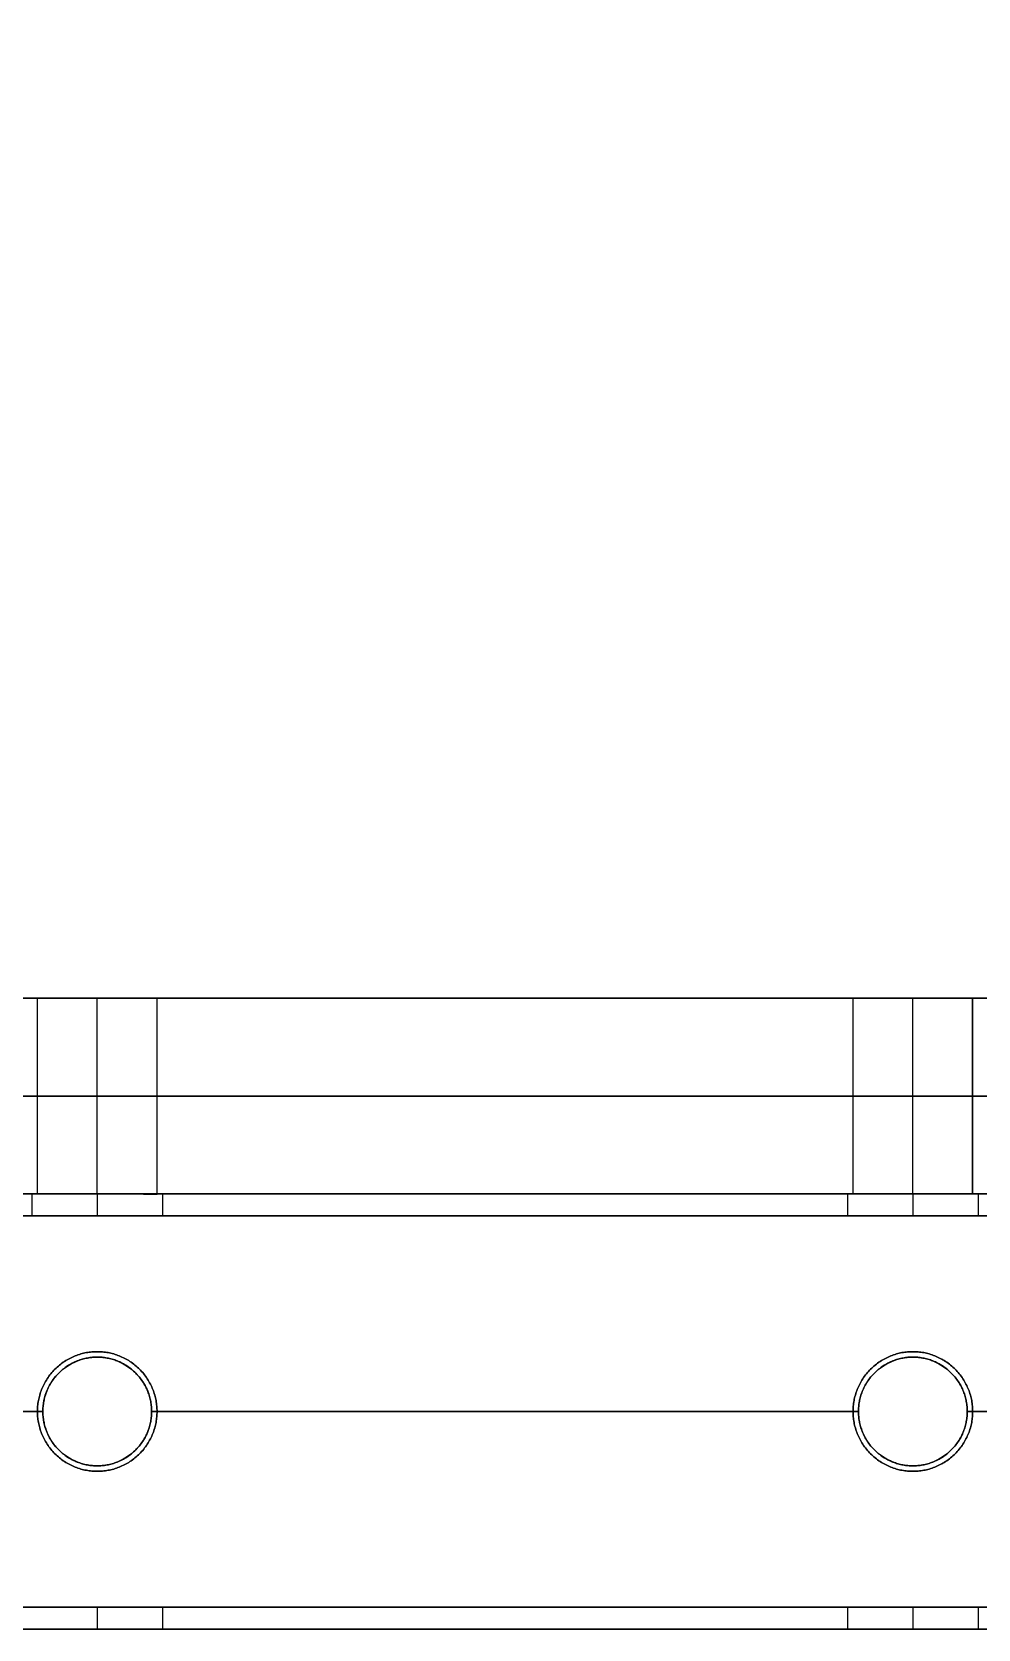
# Model space of a CAD drawing. Header units: millimetres. Extents: x -6529 to 809, y -8611 to 207.
# Drawn here: x 632.5 to 719.5, y -8611 to -8464.2 of the extents above; entities that cross this region are included whole.
import ezdxf

# ---------------------------------------------------------------- set-up
doc = ezdxf.new("R2010")
doc.units = ezdxf.units.MM
doc.header["$MEASUREMENT"] = 0
doc.layers.add('platen', color=7, linetype='Continuous', true_color=0x007f00)
doc.layers.add('staal', color=5, linetype='Continuous', true_color=0x0000ff)

# ---------------------------------------------------------------- blocks, each defined once
blk = doc.blocks.new('plaat base')
at = {"layer": 'platen'}
for p, q in [((58, -600), (1258, -600)), ((58, -600, 18), (1258, -600, 18)), ((95.5, -1232.5), (95.5, -1232.5, 18)), ((170.5, -1232.5), (170.5, -1232.5, 18)), ((90, -1238), (90, -1238, 18)), ((101, -1238), (101, -1238, 18)), ((165, -1238), (165, -1238, 18)), ((176, -1238), (176, -1238, 18)), ((95.5, -1243.5), (95.5, -1243.5, 18)), ((170.5, -1243.5), (170.5, -1243.5, 18))]:
    blk.add_line(p, q, dxfattribs=at)
for points in [[(358, 0), (179, 0), (0, 0)], [(358, 0, 18), (179, 0, 18), (0, 0, 18)], [(358, 0, 9), (179, 0, 9), (0, 0, 9)], [(958, -1200), (1137, -1200), (1316, -1200)], [(958, -1200, 18), (1137, -1200, 18), (1316, -1200, 18)], [(958, -1200, 9), (1137, -1200, 9), (1316, -1200, 9)], [(58, -1258), (208, -1258), (358, -1258)], [(58, -1258, 18), (208, -1258, 18), (358, -1258, 18)], [(58, -1258, 9), (208, -1258, 9), (358, -1258, 9)]]:
    blk.add_open_spline(points, degree=2, dxfattribs=at)
for points in [[(95.5, -1243.5), (90, -1243.5), (90, -1238), (90, -1232.5), (95.5, -1232.5), (101, -1232.5), (101, -1238), (101, -1243.5), (95.5, -1243.5)], [(95.5, -1243.5, 18), (90, -1243.5, 18), (90, -1238, 18), (90, -1232.5, 18), (95.5, -1232.5, 18), (101, -1232.5, 18), (101, -1238, 18), (101, -1243.5, 18), (95.5, -1243.5, 18)], [(170.5, -1243.5), (165, -1243.5), (165, -1238), (165, -1232.5), (170.5, -1232.5), (176, -1232.5), (176, -1238), (176, -1243.5), (170.5, -1243.5)], [(170.5, -1243.5, 18), (165, -1243.5, 18), (165, -1238, 18), (165, -1232.5, 18), (170.5, -1232.5, 18), (176, -1232.5, 18), (176, -1238, 18), (176, -1243.5, 18), (170.5, -1243.5, 18)]]:
    blk.add_rational_spline(points, [1, 0.707106781187, 1, 0.707106781187, 1, 0.707106781187, 1, 0.707106781187, 1], degree=2, knots=[-31.415927, -31.415927, -31.415927, -23.561945, -23.561945, -15.707963, -15.707963, -7.853982, -7.853982, 0, 0, 0], dxfattribs=at)
blk = doc.blocks.new('plaat laag')
at = {"layer": 'platen'}
for p, q in [((-3.77, -1139.99, -38), (14.23, -1140.05, -38)), ((-3.79, -1145.49, -43.5), (14.21, -1145.55, -43.5)), ((-3.79, -1145.49, -32.5), (14.21, -1145.55, -32.5)), ((-3.81, -1150.99, -38), (14.19, -1151.05, -38)), ((-4.02, -1214.99, -38), (13.98, -1215.05, -38)), ((-4.03, -1220.49, -43.5), (13.96, -1220.55, -43.5)), ((-4.03, -1220.49, -32.5), (13.96, -1220.55, -32.5)), ((-4.05, -1225.99, -38), (13.95, -1226.05, -38))]:
    blk.add_line(p, q, dxfattribs=at)
for points in [[(-0.19, -58, 300), (-2.18, -658, 300), (-4.16, -1257.99, 300)], [(17.81, -58.06, 300), (15.82, -658.06, 300), (13.84, -1258.05, 300)], [(-3.17, -957.99, 600), (-3.76, -1136.99, 600), (-4.35, -1315.99, 600)], [(-4.16, -1257.99, -58), (-3.66, -1107.99, -58), (-3.17, -957.99, -58)], [(5.83, -958.02, 600), (5.24, -1137.02, 600), (4.65, -1316.02, 600)], [(4.84, -1258.02, -58), (5.34, -1108.02, -58), (5.83, -958.02, -58)], [(14.83, -958.05, 600), (14.24, -1137.05, 600), (13.65, -1316.05, 600)], [(13.84, -1258.05, -58), (14.34, -1108.05, -58), (14.83, -958.05, -58)]]:
    blk.add_open_spline(points, degree=2, dxfattribs=at)
for points in [[(-3.79, -1145.49, -43.5), (-3.81, -1150.99, -43.5), (-3.81, -1150.99, -38), (-3.81, -1150.99, -32.5), (-3.79, -1145.49, -32.5), (-3.77, -1139.99, -32.5), (-3.77, -1139.99, -38), (-3.77, -1139.99, -43.5), (-3.79, -1145.49, -43.5)], [(14.21, -1145.55, -43.5), (14.19, -1151.05, -43.5), (14.19, -1151.05, -38), (14.19, -1151.05, -32.5), (14.21, -1145.55, -32.5), (14.23, -1140.05, -32.5), (14.23, -1140.05, -38), (14.23, -1140.05, -43.5), (14.21, -1145.55, -43.5)], [(-4.03, -1220.49, -43.5), (-4.05, -1225.99, -43.5), (-4.05, -1225.99, -38), (-4.05, -1225.99, -32.5), (-4.03, -1220.49, -32.5), (-4.02, -1214.99, -32.5), (-4.02, -1214.99, -38), (-4.02, -1214.99, -43.5), (-4.03, -1220.49, -43.5)], [(13.96, -1220.55, -43.5), (13.95, -1226.05, -43.5), (13.95, -1226.05, -38), (13.95, -1226.05, -32.5), (13.96, -1220.55, -32.5), (13.98, -1215.05, -32.5), (13.98, -1215.05, -38), (13.98, -1215.05, -43.5), (13.96, -1220.55, -43.5)]]:
    blk.add_rational_spline(points, [1, 0.707106781187, 1, 0.707106781187, 1, 0.707106781187, 1, 0.707106781187, 1], degree=2, knots=[-31.415927, -31.415927, -31.415927, -23.561945, -23.561945, -15.707963, -15.707963, -7.853982, -7.853982, 0, 0, 0], dxfattribs=at)
blk = doc.blocks.new('top plaat')
at = {"layer": 'platen'}
for p, q in [((1145.5, -1250.5), (1145.5, -1250.5, 18)), ((1220.5, -1250.5), (1220.5, -1250.5, 18)), ((1140, -1256), (1140, -1256, 18)), ((1151, -1256), (1151, -1256, 18)), ((1215, -1256), (1215, -1256, 18)), ((1226, -1256), (1226, -1256, 18)), ((1145.5, -1261.5), (1145.5, -1261.5, 18)), ((1220.5, -1261.5), (1220.5, -1261.5, 18))]:
    blk.add_line(p, q, dxfattribs=at)
for points, knots in [([(1145.5, -1261.5), (1140, -1261.5), (1140, -1256), (1140, -1250.5), (1145.5, -1250.5), (1151, -1250.5), (1151, -1256), (1151, -1261.5), (1145.5, -1261.5)], [-31.415927, -31.415927, -31.415927, -23.561945, -23.561945, -15.707963, -15.707963, -7.853982, -7.853982, 0, 0, 0]), ([(1145.5, -1261.5, 18), (1140, -1261.5, 18), (1140, -1256, 18), (1140, -1250.5, 18), (1145.5, -1250.5, 18), (1151, -1250.5, 18), (1151, -1256, 18), (1151, -1261.5, 18), (1145.5, -1261.5, 18)], [-31.415927, -31.415927, -31.415927, -23.561945, -23.561945, -15.707963, -15.707963, -7.853982, -7.853982, 0, 0, 0]), ([(1145.5, -1261.5, 9), (1151, -1261.5, 9), (1151, -1256, 9), (1151, -1250.5, 9), (1145.5, -1250.5, 9), (1140, -1250.5, 9), (1140, -1256, 9), (1140, -1261.5, 9), (1145.5, -1261.5, 9)], [0, 0, 0, 7.853982, 7.853982, 15.707963, 15.707963, 23.561945, 23.561945, 31.415927, 31.415927, 31.415927]), ([(1220.5, -1261.5), (1215, -1261.5), (1215, -1256), (1215, -1250.5), (1220.5, -1250.5), (1226, -1250.5), (1226, -1256), (1226, -1261.5), (1220.5, -1261.5)], [-31.415927, -31.415927, -31.415927, -23.561945, -23.561945, -15.707963, -15.707963, -7.853982, -7.853982, 0, 0, 0]), ([(1220.5, -1261.5, 18), (1215, -1261.5, 18), (1215, -1256, 18), (1215, -1250.5, 18), (1220.5, -1250.5, 18), (1226, -1250.5, 18), (1226, -1256, 18), (1226, -1261.5, 18), (1220.5, -1261.5, 18)], [-31.415927, -31.415927, -31.415927, -23.561945, -23.561945, -15.707963, -15.707963, -7.853982, -7.853982, 0, 0, 0]), ([(1220.5, -1261.5, 9), (1226, -1261.5, 9), (1226, -1256, 9), (1226, -1250.5, 9), (1220.5, -1250.5, 9), (1215, -1250.5, 9), (1215, -1256, 9), (1215, -1261.5, 9), (1220.5, -1261.5, 9)], [0, 0, 0, 7.853982, 7.853982, 15.707963, 15.707963, 23.561945, 23.561945, 31.415927, 31.415927, 31.415927])]:
    blk.add_rational_spline(points, [1, 0.707106781187, 1, 0.707106781187, 1, 0.707106781187, 1, 0.707106781187, 1], degree=2, knots=knots, dxfattribs=at)
for points in [[(40, -1276), (349, -1276), (658, -1276), (967, -1276), (1276, -1276)], [(40, -1276, 18), (349, -1276, 18), (658, -1276, 18), (967, -1276, 18), (1276, -1276, 18)], [(40, -1276, 9), (349, -1276, 9), (658, -1276, 9), (967, -1276, 9), (1276, -1276, 9)]]:
    blk.add_open_spline(points, degree=2, knots=[5973.638309, 5973.638309, 5973.638309, 6592.931454, 6592.931454, 7212.2246, 7212.2246, 7212.2246], dxfattribs=at)

msp = doc.modelspace()

# ---------------------------------------------------------------- linework, layer by layer
at = {"layer": 'staal'}
for p, q in [((632.53, -8571, 1972), (632.53, -8573, 1972)), ((638.53, -8571, 1978), (638.53, -8573, 1978)), ((638.53, -8571, 1966), (638.53, -8573, 1966)), ((638.53, -8571, 26), (638.53, -8573, 26)), ((638.53, -8571, 14), (638.53, -8573, 14)), ((638.53, -8571, 702), (638.53, -8573, 702)), ((638.53, -8571, 690), (638.53, -8573, 690)), ((644.53, -8571, 1972), (644.53, -8573, 1972)), ((644.53, -8571, 20), (644.53, -8573, 20)), ((644.53, -8571, 696), (644.53, -8573, 696)), ((707.53, -8571, 1972), (707.53, -8573, 1972)), ((707.53, -8571, 20), (707.53, -8573, 20)), ((707.53, -8571, 696), (707.53, -8573, 696)), ((713.53, -8571, 1978), (713.53, -8573, 1978)), ((713.53, -8571, 1966), (713.53, -8573, 1966)), ((713.53, -8571, 26), (713.53, -8573, 26)), ((713.53, -8571, 14), (713.53, -8573, 14)), ((713.53, -8571, 702), (713.53, -8573, 702)), ((713.53, -8571, 690), (713.53, -8573, 690)), ((719.53, -8571, 20), (719.53, -8573, 20)), ((719.53, -8571, 696), (719.53, -8573, 696)), ((638.53, -8586, 1952), (638.53, -8586, 1954)), ((638.53, -8586, 1990), (638.53, -8586, 1992)), ((638.53, -8586), (638.53, -8586, 2)), ((638.53, -8586, 38), (638.53, -8586, 40)), ((638.53, -8586, 676), (638.53, -8586, 678)), ((638.53, -8586, 714), (638.53, -8586, 716)), ((713.53, -8586, 1952), (713.53, -8586, 1954)), ((713.53, -8586, 1990), (713.53, -8586, 1992)), ((713.53, -8586), (713.53, -8586, 2)), ((713.53, -8586, 38), (713.53, -8586, 40)), ((713.53, -8586, 676), (713.53, -8586, 678)), ((713.53, -8586, 714), (713.53, -8586, 716)), ((633.53, -8591, 1990), (633.53, -8591, 1992)), ((633.53, -8591, 1952), (633.53, -8591, 1954)), ((633.53, -8591, 38), (633.53, -8591, 40)), ((633.53, -8591), (633.53, -8591, 2)), ((633.53, -8591, 714), (633.53, -8591, 716)), ((633.53, -8591, 676), (633.53, -8591, 678)), ((643.53, -8591, 1990), (643.53, -8591, 1992)), ((643.53, -8591, 1952), (643.53, -8591, 1954)), ((643.53, -8591, 38), (643.53, -8591, 40)), ((643.53, -8591), (643.53, -8591, 2)), ((643.53, -8591, 714), (643.53, -8591, 716)), ((643.53, -8591, 676), (643.53, -8591, 678)), ((708.53, -8591, 1990), (708.53, -8591, 1992)), ((708.53, -8591, 1952), (708.53, -8591, 1954)), ((708.53, -8591, 38), (708.53, -8591, 40)), ((708.53, -8591), (708.53, -8591, 2)), ((708.53, -8591, 714), (708.53, -8591, 716)), ((708.53, -8591, 676), (708.53, -8591, 678)), ((718.53, -8591, 1990), (718.53, -8591, 1992)), ((718.53, -8591, 1952), (718.53, -8591, 1954)), ((718.53, -8591, 38), (718.53, -8591, 40)), ((718.53, -8591), (718.53, -8591, 2)), ((718.53, -8591, 714), (718.53, -8591, 716)), ((718.53, -8591, 676), (718.53, -8591, 678)), ((638.53, -8596, 1990), (638.53, -8596, 1992)), ((638.53, -8596, 1952), (638.53, -8596, 1954)), ((638.53, -8596, 38), (638.53, -8596, 40)), ((638.53, -8596), (638.53, -8596, 2)), ((638.53, -8596, 714), (638.53, -8596, 716)), ((638.53, -8596, 676), (638.53, -8596, 678)), ((713.53, -8596, 1990), (713.53, -8596, 1992)), ((713.53, -8596, 1952), (713.53, -8596, 1954)), ((713.53, -8596, 38), (713.53, -8596, 40)), ((713.53, -8596), (713.53, -8596, 2)), ((713.53, -8596, 714), (713.53, -8596, 716)), ((713.53, -8596, 676), (713.53, -8596, 678)), ((638.53, -8609, 1978), (638.53, -8611, 1978)), ((638.53, -8609, 1966), (638.53, -8611, 1966)), ((638.53, -8609, 26), (638.53, -8611, 26)), ((638.53, -8609, 14), (638.53, -8611, 14)), ((638.53, -8609, 702), (638.53, -8611, 702)), ((638.53, -8609, 690), (638.53, -8611, 690)), ((644.53, -8609, 1972), (644.53, -8611, 1972)), ((644.53, -8609, 20), (644.53, -8611, 20)), ((644.53, -8609, 696), (644.53, -8611, 696)), ((707.53, -8609, 1972), (707.53, -8611, 1972)), ((707.53, -8609, 20), (707.53, -8611, 20)), ((707.53, -8609, 696), (707.53, -8611, 696)), ((713.53, -8609, 1978), (713.53, -8611, 1978)), ((713.53, -8609, 1966), (713.53, -8611, 1966)), ((713.53, -8609, 26), (713.53, -8611, 26)), ((713.53, -8609, 14), (713.53, -8611, 14)), ((713.53, -8609, 702), (713.53, -8611, 702)), ((713.53, -8609, 690), (713.53, -8611, 690)), ((719.53, -8609, 1972), (719.53, -8611, 1972)), ((719.53, -8609, 20), (719.53, -8611, 20)), ((719.53, -8609, 696), (719.53, -8611, 696))]:
    msp.add_line(p, q, dxfattribs=at)
for points in [[(-506.97, -7295), (809.03, -7295), (809.03, -8611), (-506.97, -8611)], [(-466.97, -7335), (769.03, -7335), (769.03, -8571), (-466.97, -8571)]]:
    msp.add_lwpolyline(points, close=True, dxfattribs=at)
for centre in [(638.53, -8591, 1952), (638.53, -8591, 1991), (638.53, -8591, 1953), (638.53, -8591), (638.53, -8591, 39), (638.53, -8591, 1), (638.53, -8591, 676), (638.53, -8591, 715), (638.53, -8591, 677), (713.53, -8591, 1952), (713.53, -8591, 1991), (713.53, -8591, 1953), (713.53, -8591), (713.53, -8591, 39), (713.53, -8591, 1), (713.53, -8591, 676), (713.53, -8591, 715), (713.53, -8591, 677)]:
    msp.add_circle(centre, 5, dxfattribs=at)
for points in [[(-466.97, -8571, 1952), (151.03, -8571, 1952), (769.03, -8571, 1952)], [(-466.97, -8571, 1992), (151.03, -8571, 1992), (769.03, -8571, 1992)], [(769.03, -8571), (151.03, -8571), (-466.97, -8571)], [(769.03, -8571, 40), (151.03, -8571, 40), (-466.97, -8571, 40)], [(-466.97, -8571, 676), (151.03, -8571, 676), (769.03, -8571, 676)], [(-466.97, -8571, 716), (151.03, -8571, 716), (769.03, -8571, 716)], [(569.53, -8571, 1972), (601.03, -8571, 1972), (632.53, -8571, 1972)], [(644.53, -8571, 1972), (676.03, -8571, 1972), (707.53, -8571, 1972)], [(707.53, -8571, 20), (676.03, -8571, 20), (644.53, -8571, 20)], [(644.53, -8571, 696), (676.03, -8571, 696), (707.53, -8571, 696)], [(769.03, -8571, 20), (744.28, -8571, 20), (719.53, -8571, 20)], [(719.53, -8571, 696), (744.28, -8571, 696), (769.03, -8571, 696)], [(-468.97, -8573, 1990), (151.03, -8573, 1990), (771.03, -8573, 1990)], [(-468.97, -8573, 1954), (151.03, -8573, 1954), (771.03, -8573, 1954)], [(771.03, -8573, 38), (151.03, -8573, 38), (-468.97, -8573, 38)], [(771.03, -8573, 2), (151.03, -8573, 2), (-468.97, -8573, 2)], [(-468.97, -8573, 714), (151.03, -8573, 714), (771.03, -8573, 714)], [(-468.97, -8573, 678), (151.03, -8573, 678), (771.03, -8573, 678)], [(644.53, -8573, 1972), (676.03, -8573, 1972), (707.53, -8573, 1972)], [(707.53, -8573, 20), (676.03, -8573, 20), (644.53, -8573, 20)], [(644.53, -8573, 696), (676.03, -8573, 696), (707.53, -8573, 696)], [(771.03, -8573, 20), (745.28, -8573, 20), (719.53, -8573, 20)], [(719.53, -8573, 696), (745.28, -8573, 696), (771.03, -8573, 696)], [(568.53, -8591, 1992), (601.03, -8591, 1992), (633.53, -8591, 1992)], [(568.53, -8591, 1990), (601.03, -8591, 1990), (633.53, -8591, 1990)], [(568.53, -8591, 1954), (601.03, -8591, 1954), (633.53, -8591, 1954)], [(568.53, -8591, 1952), (601.03, -8591, 1952), (633.53, -8591, 1952)], [(633.53, -8591, 40), (601.03, -8591, 40), (568.53, -8591, 40)], [(633.53, -8591, 38), (601.03, -8591, 38), (568.53, -8591, 38)], [(633.53, -8591, 2), (601.03, -8591, 2), (568.53, -8591, 2)], [(633.53, -8591), (601.03, -8591), (568.53, -8591)], [(568.53, -8591, 716), (601.03, -8591, 716), (633.53, -8591, 716)], [(568.53, -8591, 714), (601.03, -8591, 714), (633.53, -8591, 714)], [(568.53, -8591, 678), (601.03, -8591, 678), (633.53, -8591, 678)], [(568.53, -8591, 676), (601.03, -8591, 676), (633.53, -8591, 676)], [(643.53, -8591, 1992), (676.03, -8591, 1992), (708.53, -8591, 1992)], [(643.53, -8591, 1990), (676.03, -8591, 1990), (708.53, -8591, 1990)], [(643.53, -8591, 1954), (676.03, -8591, 1954), (708.53, -8591, 1954)], [(643.53, -8591, 1952), (676.03, -8591, 1952), (708.53, -8591, 1952)], [(708.53, -8591, 40), (676.03, -8591, 40), (643.53, -8591, 40)], [(708.53, -8591, 38), (676.03, -8591, 38), (643.53, -8591, 38)], [(708.53, -8591, 2), (676.03, -8591, 2), (643.53, -8591, 2)], [(708.53, -8591), (676.03, -8591), (643.53, -8591)], [(643.53, -8591, 716), (676.03, -8591, 716), (708.53, -8591, 716)], [(643.53, -8591, 714), (676.03, -8591, 714), (708.53, -8591, 714)], [(643.53, -8591, 678), (676.03, -8591, 678), (708.53, -8591, 678)], [(643.53, -8591, 676), (676.03, -8591, 676), (708.53, -8591, 676)], [(718.53, -8591, 1992), (753.78, -8591, 1992), (789.03, -8591, 1992)], [(718.53, -8591, 1990), (753.78, -8591, 1990), (789.03, -8591, 1990)], [(718.53, -8591, 1954), (753.78, -8591, 1954), (789.03, -8591, 1954)], [(718.53, -8591, 1952), (753.78, -8591, 1952), (789.03, -8591, 1952)], [(789.03, -8591, 40), (753.78, -8591, 40), (718.53, -8591, 40)], [(789.03, -8591, 38), (753.78, -8591, 38), (718.53, -8591, 38)], [(789.03, -8591, 2), (753.78, -8591, 2), (718.53, -8591, 2)], [(789.03, -8591), (753.78, -8591), (718.53, -8591)], [(718.53, -8591, 716), (753.78, -8591, 716), (789.03, -8591, 716)], [(718.53, -8591, 714), (753.78, -8591, 714), (789.03, -8591, 714)], [(718.53, -8591, 678), (753.78, -8591, 678), (789.03, -8591, 678)], [(718.53, -8591, 676), (753.78, -8591, 676), (789.03, -8591, 676)], [(-504.97, -8609, 1990), (151.03, -8609, 1990), (807.03, -8609, 1990)], [(-504.97, -8609, 1954), (151.03, -8609, 1954), (807.03, -8609, 1954)], [(807.03, -8609, 38), (151.03, -8609, 38), (-504.97, -8609, 38)], [(807.03, -8609, 2), (151.03, -8609, 2), (-504.97, -8609, 2)], [(-504.97, -8609, 714), (151.03, -8609, 714), (807.03, -8609, 714)], [(-504.97, -8609, 678), (151.03, -8609, 678), (807.03, -8609, 678)], [(644.53, -8609, 1972), (676.03, -8609, 1972), (707.53, -8609, 1972)], [(707.53, -8609, 20), (676.03, -8609, 20), (644.53, -8609, 20)], [(644.53, -8609, 696), (676.03, -8609, 696), (707.53, -8609, 696)], [(807.03, -8609, 20), (763.28, -8609, 20), (719.53, -8609, 20)], [(719.53, -8609, 696), (763.28, -8609, 696), (807.03, -8609, 696)], [(-506.97, -8611, 1952), (151.03, -8611, 1952), (809.03, -8611, 1952)], [(-506.97, -8611, 1992), (151.03, -8611, 1992), (809.03, -8611, 1992)], [(809.03, -8611), (151.03, -8611), (-506.97, -8611)], [(809.03, -8611, 40), (151.03, -8611, 40), (-506.97, -8611, 40)], [(-506.97, -8611, 676), (151.03, -8611, 676), (809.03, -8611, 676)], [(-506.97, -8611, 716), (151.03, -8611, 716), (809.03, -8611, 716)], [(644.53, -8611, 1972), (676.03, -8611, 1972), (707.53, -8611, 1972)], [(707.53, -8611, 20), (676.03, -8611, 20), (644.53, -8611, 20)], [(644.53, -8611, 696), (676.03, -8611, 696), (707.53, -8611, 696)], [(809.03, -8611, 20), (764.28, -8611, 20), (719.53, -8611, 20)], [(719.53, -8611, 696), (764.28, -8611, 696), (809.03, -8611, 696)]]:
    msp.add_open_spline(points, degree=2, dxfattribs=at)
for points, knots in [([(638.53, -8571, 1978), (632.53, -8571, 1978), (632.53, -8571, 1972), (632.53, -8571, 1966), (638.53, -8571, 1966), (644.53, -8571, 1966), (644.53, -8571, 1972), (644.53, -8571, 1978), (638.53, -8571, 1978)], [0, 0, 0, 7.853982, 7.853982, 15.707963, 15.707963, 23.561945, 23.561945, 31.415927, 31.415927, 31.415927]), ([(638.53, -8571, 26), (644.53, -8571, 26), (644.53, -8571, 20), (644.53, -8571, 14), (638.53, -8571, 14), (632.53, -8571, 14), (632.53, -8571, 20), (632.53, -8571, 26), (638.53, -8571, 26)], [0, 0, 0, 7.853982, 7.853982, 15.707963, 15.707963, 23.561945, 23.561945, 31.415927, 31.415927, 31.415927]), ([(638.53, -8571, 702), (632.53, -8571, 702), (632.53, -8571, 696), (632.53, -8571, 690), (638.53, -8571, 690), (644.53, -8571, 690), (644.53, -8571, 696), (644.53, -8571, 702), (638.53, -8571, 702)], [0, 0, 0, 7.853982, 7.853982, 15.707963, 15.707963, 23.561945, 23.561945, 31.415927, 31.415927, 31.415927]), ([(713.53, -8571, 1978), (707.53, -8571, 1978), (707.53, -8571, 1972), (707.53, -8571, 1966), (713.53, -8571, 1966), (719.53, -8571, 1966), (719.53, -8571, 1972), (719.53, -8571, 1978), (713.53, -8571, 1978)], [0, 0, 0, 7.853982, 7.853982, 15.707963, 15.707963, 23.561945, 23.561945, 31.415927, 31.415927, 31.415927]), ([(713.53, -8571, 26), (719.53, -8571, 26), (719.53, -8571, 20), (719.53, -8571, 14), (713.53, -8571, 14), (707.53, -8571, 14), (707.53, -8571, 20), (707.53, -8571, 26), (713.53, -8571, 26)], [0, 0, 0, 7.853982, 7.853982, 15.707963, 15.707963, 23.561945, 23.561945, 31.415927, 31.415927, 31.415927]), ([(713.53, -8571, 702), (707.53, -8571, 702), (707.53, -8571, 696), (707.53, -8571, 690), (713.53, -8571, 690), (719.53, -8571, 690), (719.53, -8571, 696), (719.53, -8571, 702), (713.53, -8571, 702)], [0, 0, 0, 7.853982, 7.853982, 15.707963, 15.707963, 23.561945, 23.561945, 31.415927, 31.415927, 31.415927]), ([(638.53, -8573, 1978), (644.53, -8573, 1978), (644.53, -8573, 1972), (644.53, -8573, 1966), (638.53, -8573, 1966), (632.53, -8573, 1966), (632.53, -8573, 1972), (632.53, -8573, 1978), (638.53, -8573, 1978)], [-31.415927, -31.415927, -31.415927, -23.561945, -23.561945, -15.707963, -15.707963, -7.853982, -7.853982, 0, 0, 0]), ([(638.53, -8573, 26), (632.53, -8573, 26), (632.53, -8573, 20), (632.53, -8573, 14), (638.53, -8573, 14), (644.53, -8573, 14), (644.53, -8573, 20), (644.53, -8573, 26), (638.53, -8573, 26)], [-31.415927, -31.415927, -31.415927, -23.561945, -23.561945, -15.707963, -15.707963, -7.853982, -7.853982, 0, 0, 0]), ([(638.53, -8573, 702), (644.53, -8573, 702), (644.53, -8573, 696), (644.53, -8573, 690), (638.53, -8573, 690), (632.53, -8573, 690), (632.53, -8573, 696), (632.53, -8573, 702), (638.53, -8573, 702)], [-31.415927, -31.415927, -31.415927, -23.561945, -23.561945, -15.707963, -15.707963, -7.853982, -7.853982, 0, 0, 0]), ([(713.53, -8573, 1978), (719.53, -8573, 1978), (719.53, -8573, 1972), (719.53, -8573, 1966), (713.53, -8573, 1966), (707.53, -8573, 1966), (707.53, -8573, 1972), (707.53, -8573, 1978), (713.53, -8573, 1978)], [-31.415927, -31.415927, -31.415927, -23.561945, -23.561945, -15.707963, -15.707963, -7.853982, -7.853982, 0, 0, 0]), ([(713.53, -8573, 26), (707.53, -8573, 26), (707.53, -8573, 20), (707.53, -8573, 14), (713.53, -8573, 14), (719.53, -8573, 14), (719.53, -8573, 20), (719.53, -8573, 26), (713.53, -8573, 26)], [-31.415927, -31.415927, -31.415927, -23.561945, -23.561945, -15.707963, -15.707963, -7.853982, -7.853982, 0, 0, 0]), ([(713.53, -8573, 702), (719.53, -8573, 702), (719.53, -8573, 696), (719.53, -8573, 690), (713.53, -8573, 690), (707.53, -8573, 690), (707.53, -8573, 696), (707.53, -8573, 702), (713.53, -8573, 702)], [-31.415927, -31.415927, -31.415927, -23.561945, -23.561945, -15.707963, -15.707963, -7.853982, -7.853982, 0, 0, 0]), ([(638.53, -8586, 1992), (643.53, -8586, 1992), (643.53, -8591, 1992), (643.53, -8596, 1992), (638.53, -8596, 1992), (633.53, -8596, 1992), (633.53, -8591, 1992), (633.53, -8586, 1992), (638.53, -8586, 1992)], [-31.415927, -31.415927, -31.415927, -23.561945, -23.561945, -15.707963, -15.707963, -7.853982, -7.853982, 0, 0, 0]), ([(638.53, -8586, 1990), (633.53, -8586, 1990), (633.53, -8591, 1990), (633.53, -8596, 1990), (638.53, -8596, 1990), (643.53, -8596, 1990), (643.53, -8591, 1990), (643.53, -8586, 1990), (638.53, -8586, 1990)], [0, 0, 0, 7.853982, 7.853982, 15.707963, 15.707963, 23.561945, 23.561945, 31.415927, 31.415927, 31.415927]), ([(638.53, -8586, 1954), (643.53, -8586, 1954), (643.53, -8591, 1954), (643.53, -8596, 1954), (638.53, -8596, 1954), (633.53, -8596, 1954), (633.53, -8591, 1954), (633.53, -8586, 1954), (638.53, -8586, 1954)], [-31.415927, -31.415927, -31.415927, -23.561945, -23.561945, -15.707963, -15.707963, -7.853982, -7.853982, 0, 0, 0]), ([(638.53, -8586, 40), (633.53, -8586, 40), (633.53, -8591, 40), (633.53, -8596, 40), (638.53, -8596, 40), (643.53, -8596, 40), (643.53, -8591, 40), (643.53, -8586, 40), (638.53, -8586, 40)], [-31.415927, -31.415927, -31.415927, -23.561945, -23.561945, -15.707963, -15.707963, -7.853982, -7.853982, 0, 0, 0]), ([(638.53, -8586, 38), (643.53, -8586, 38), (643.53, -8591, 38), (643.53, -8596, 38), (638.53, -8596, 38), (633.53, -8596, 38), (633.53, -8591, 38), (633.53, -8586, 38), (638.53, -8586, 38)], [0, 0, 0, 7.853982, 7.853982, 15.707963, 15.707963, 23.561945, 23.561945, 31.415927, 31.415927, 31.415927]), ([(638.53, -8586, 2), (633.53, -8586, 2), (633.53, -8591, 2), (633.53, -8596, 2), (638.53, -8596, 2), (643.53, -8596, 2), (643.53, -8591, 2), (643.53, -8586, 2), (638.53, -8586, 2)], [-31.415927, -31.415927, -31.415927, -23.561945, -23.561945, -15.707963, -15.707963, -7.853982, -7.853982, 0, 0, 0]), ([(638.53, -8586, 716), (643.53, -8586, 716), (643.53, -8591, 716), (643.53, -8596, 716), (638.53, -8596, 716), (633.53, -8596, 716), (633.53, -8591, 716), (633.53, -8586, 716), (638.53, -8586, 716)], [-31.415927, -31.415927, -31.415927, -23.561945, -23.561945, -15.707963, -15.707963, -7.853982, -7.853982, 0, 0, 0]), ([(638.53, -8586, 714), (633.53, -8586, 714), (633.53, -8591, 714), (633.53, -8596, 714), (638.53, -8596, 714), (643.53, -8596, 714), (643.53, -8591, 714), (643.53, -8586, 714), (638.53, -8586, 714)], [0, 0, 0, 7.853982, 7.853982, 15.707963, 15.707963, 23.561945, 23.561945, 31.415927, 31.415927, 31.415927]), ([(638.53, -8586, 678), (643.53, -8586, 678), (643.53, -8591, 678), (643.53, -8596, 678), (638.53, -8596, 678), (633.53, -8596, 678), (633.53, -8591, 678), (633.53, -8586, 678), (638.53, -8586, 678)], [-31.415927, -31.415927, -31.415927, -23.561945, -23.561945, -15.707963, -15.707963, -7.853982, -7.853982, 0, 0, 0]), ([(713.53, -8586, 1992), (718.53, -8586, 1992), (718.53, -8591, 1992), (718.53, -8596, 1992), (713.53, -8596, 1992), (708.53, -8596, 1992), (708.53, -8591, 1992), (708.53, -8586, 1992), (713.53, -8586, 1992)], [-31.415927, -31.415927, -31.415927, -23.561945, -23.561945, -15.707963, -15.707963, -7.853982, -7.853982, 0, 0, 0]), ([(713.53, -8586, 1990), (708.53, -8586, 1990), (708.53, -8591, 1990), (708.53, -8596, 1990), (713.53, -8596, 1990), (718.53, -8596, 1990), (718.53, -8591, 1990), (718.53, -8586, 1990), (713.53, -8586, 1990)], [0, 0, 0, 7.853982, 7.853982, 15.707963, 15.707963, 23.561945, 23.561945, 31.415927, 31.415927, 31.415927]), ([(713.53, -8586, 1954), (718.53, -8586, 1954), (718.53, -8591, 1954), (718.53, -8596, 1954), (713.53, -8596, 1954), (708.53, -8596, 1954), (708.53, -8591, 1954), (708.53, -8586, 1954), (713.53, -8586, 1954)], [-31.415927, -31.415927, -31.415927, -23.561945, -23.561945, -15.707963, -15.707963, -7.853982, -7.853982, 0, 0, 0]), ([(713.53, -8586, 40), (708.53, -8586, 40), (708.53, -8591, 40), (708.53, -8596, 40), (713.53, -8596, 40), (718.53, -8596, 40), (718.53, -8591, 40), (718.53, -8586, 40), (713.53, -8586, 40)], [-31.415927, -31.415927, -31.415927, -23.561945, -23.561945, -15.707963, -15.707963, -7.853982, -7.853982, 0, 0, 0]), ([(713.53, -8586, 38), (718.53, -8586, 38), (718.53, -8591, 38), (718.53, -8596, 38), (713.53, -8596, 38), (708.53, -8596, 38), (708.53, -8591, 38), (708.53, -8586, 38), (713.53, -8586, 38)], [0, 0, 0, 7.853982, 7.853982, 15.707963, 15.707963, 23.561945, 23.561945, 31.415927, 31.415927, 31.415927]), ([(713.53, -8586, 2), (708.53, -8586, 2), (708.53, -8591, 2), (708.53, -8596, 2), (713.53, -8596, 2), (718.53, -8596, 2), (718.53, -8591, 2), (718.53, -8586, 2), (713.53, -8586, 2)], [-31.415927, -31.415927, -31.415927, -23.561945, -23.561945, -15.707963, -15.707963, -7.853982, -7.853982, 0, 0, 0]), ([(713.53, -8586, 716), (718.53, -8586, 716), (718.53, -8591, 716), (718.53, -8596, 716), (713.53, -8596, 716), (708.53, -8596, 716), (708.53, -8591, 716), (708.53, -8586, 716), (713.53, -8586, 716)], [-31.415927, -31.415927, -31.415927, -23.561945, -23.561945, -15.707963, -15.707963, -7.853982, -7.853982, 0, 0, 0]), ([(713.53, -8586, 714), (708.53, -8586, 714), (708.53, -8591, 714), (708.53, -8596, 714), (713.53, -8596, 714), (718.53, -8596, 714), (718.53, -8591, 714), (718.53, -8586, 714), (713.53, -8586, 714)], [0, 0, 0, 7.853982, 7.853982, 15.707963, 15.707963, 23.561945, 23.561945, 31.415927, 31.415927, 31.415927]), ([(713.53, -8586, 678), (718.53, -8586, 678), (718.53, -8591, 678), (718.53, -8596, 678), (713.53, -8596, 678), (708.53, -8596, 678), (708.53, -8591, 678), (708.53, -8586, 678), (713.53, -8586, 678)], [-31.415927, -31.415927, -31.415927, -23.561945, -23.561945, -15.707963, -15.707963, -7.853982, -7.853982, 0, 0, 0]), ([(638.53, -8609, 1978), (632.53, -8609, 1978), (632.53, -8609, 1972), (632.53, -8609, 1966), (638.53, -8609, 1966), (644.53, -8609, 1966), (644.53, -8609, 1972), (644.53, -8609, 1978), (638.53, -8609, 1978)], [0, 0, 0, 7.853982, 7.853982, 15.707963, 15.707963, 23.561945, 23.561945, 31.415927, 31.415927, 31.415927]), ([(638.53, -8609, 26), (644.53, -8609, 26), (644.53, -8609, 20), (644.53, -8609, 14), (638.53, -8609, 14), (632.53, -8609, 14), (632.53, -8609, 20), (632.53, -8609, 26), (638.53, -8609, 26)], [0, 0, 0, 7.853982, 7.853982, 15.707963, 15.707963, 23.561945, 23.561945, 31.415927, 31.415927, 31.415927]), ([(638.53, -8609, 702), (632.53, -8609, 702), (632.53, -8609, 696), (632.53, -8609, 690), (638.53, -8609, 690), (644.53, -8609, 690), (644.53, -8609, 696), (644.53, -8609, 702), (638.53, -8609, 702)], [0, 0, 0, 7.853982, 7.853982, 15.707963, 15.707963, 23.561945, 23.561945, 31.415927, 31.415927, 31.415927]), ([(713.53, -8609, 1978), (707.53, -8609, 1978), (707.53, -8609, 1972), (707.53, -8609, 1966), (713.53, -8609, 1966), (719.53, -8609, 1966), (719.53, -8609, 1972), (719.53, -8609, 1978), (713.53, -8609, 1978)], [0, 0, 0, 7.853982, 7.853982, 15.707963, 15.707963, 23.561945, 23.561945, 31.415927, 31.415927, 31.415927]), ([(713.53, -8609, 26), (719.53, -8609, 26), (719.53, -8609, 20), (719.53, -8609, 14), (713.53, -8609, 14), (707.53, -8609, 14), (707.53, -8609, 20), (707.53, -8609, 26), (713.53, -8609, 26)], [0, 0, 0, 7.853982, 7.853982, 15.707963, 15.707963, 23.561945, 23.561945, 31.415927, 31.415927, 31.415927]), ([(713.53, -8609, 702), (707.53, -8609, 702), (707.53, -8609, 696), (707.53, -8609, 690), (713.53, -8609, 690), (719.53, -8609, 690), (719.53, -8609, 696), (719.53, -8609, 702), (713.53, -8609, 702)], [0, 0, 0, 7.853982, 7.853982, 15.707963, 15.707963, 23.561945, 23.561945, 31.415927, 31.415927, 31.415927]), ([(638.53, -8611, 1978), (644.53, -8611, 1978), (644.53, -8611, 1972), (644.53, -8611, 1966), (638.53, -8611, 1966), (632.53, -8611, 1966), (632.53, -8611, 1972), (632.53, -8611, 1978), (638.53, -8611, 1978)], [-31.415927, -31.415927, -31.415927, -23.561945, -23.561945, -15.707963, -15.707963, -7.853982, -7.853982, 0, 0, 0]), ([(638.53, -8611, 26), (632.53, -8611, 26), (632.53, -8611, 20), (632.53, -8611, 14), (638.53, -8611, 14), (644.53, -8611, 14), (644.53, -8611, 20), (644.53, -8611, 26), (638.53, -8611, 26)], [-31.415927, -31.415927, -31.415927, -23.561945, -23.561945, -15.707963, -15.707963, -7.853982, -7.853982, 0, 0, 0]), ([(638.53, -8611, 702), (644.53, -8611, 702), (644.53, -8611, 696), (644.53, -8611, 690), (638.53, -8611, 690), (632.53, -8611, 690), (632.53, -8611, 696), (632.53, -8611, 702), (638.53, -8611, 702)], [-31.415927, -31.415927, -31.415927, -23.561945, -23.561945, -15.707963, -15.707963, -7.853982, -7.853982, 0, 0, 0]), ([(713.53, -8611, 1978), (719.53, -8611, 1978), (719.53, -8611, 1972), (719.53, -8611, 1966), (713.53, -8611, 1966), (707.53, -8611, 1966), (707.53, -8611, 1972), (707.53, -8611, 1978), (713.53, -8611, 1978)], [-31.415927, -31.415927, -31.415927, -23.561945, -23.561945, -15.707963, -15.707963, -7.853982, -7.853982, 0, 0, 0]), ([(713.53, -8611, 26), (707.53, -8611, 26), (707.53, -8611, 20), (707.53, -8611, 14), (713.53, -8611, 14), (719.53, -8611, 14), (719.53, -8611, 20), (719.53, -8611, 26), (713.53, -8611, 26)], [-31.415927, -31.415927, -31.415927, -23.561945, -23.561945, -15.707963, -15.707963, -7.853982, -7.853982, 0, 0, 0]), ([(713.53, -8611, 702), (719.53, -8611, 702), (719.53, -8611, 696), (719.53, -8611, 690), (713.53, -8611, 690), (707.53, -8611, 690), (707.53, -8611, 696), (707.53, -8611, 702), (713.53, -8611, 702)], [-31.415927, -31.415927, -31.415927, -23.561945, -23.561945, -15.707963, -15.707963, -7.853982, -7.853982, 0, 0, 0])]:
    msp.add_rational_spline(points, [1, 0.707106781187, 1, 0.707106781187, 1, 0.707106781187, 1, 0.707106781187, 1], degree=2, knots=knots, dxfattribs=at)

# ---------------------------------------------------------------- block references
at = {"layer": 'platen'}
for name, p in [('top plaat', (-506.97, -7335, 1992)), ('plaat base', (-506.97, -7353, 40))]:
    msp.add_blockref(name, p, dxfattribs=at)
at = {"layer": 'platen', "rotation": 90.18941930540112}
msp.add_blockref('plaat laag', (-506.97, -8571, 58), dxfattribs=at)
at = {"layer": 'platen', "extrusion": (4.42354e-17, 1, 0)}
msp.add_blockref('plaat base', (-809.03, 1934, -8571), dxfattribs=at)

doc.saveas('drawing.dxf')
